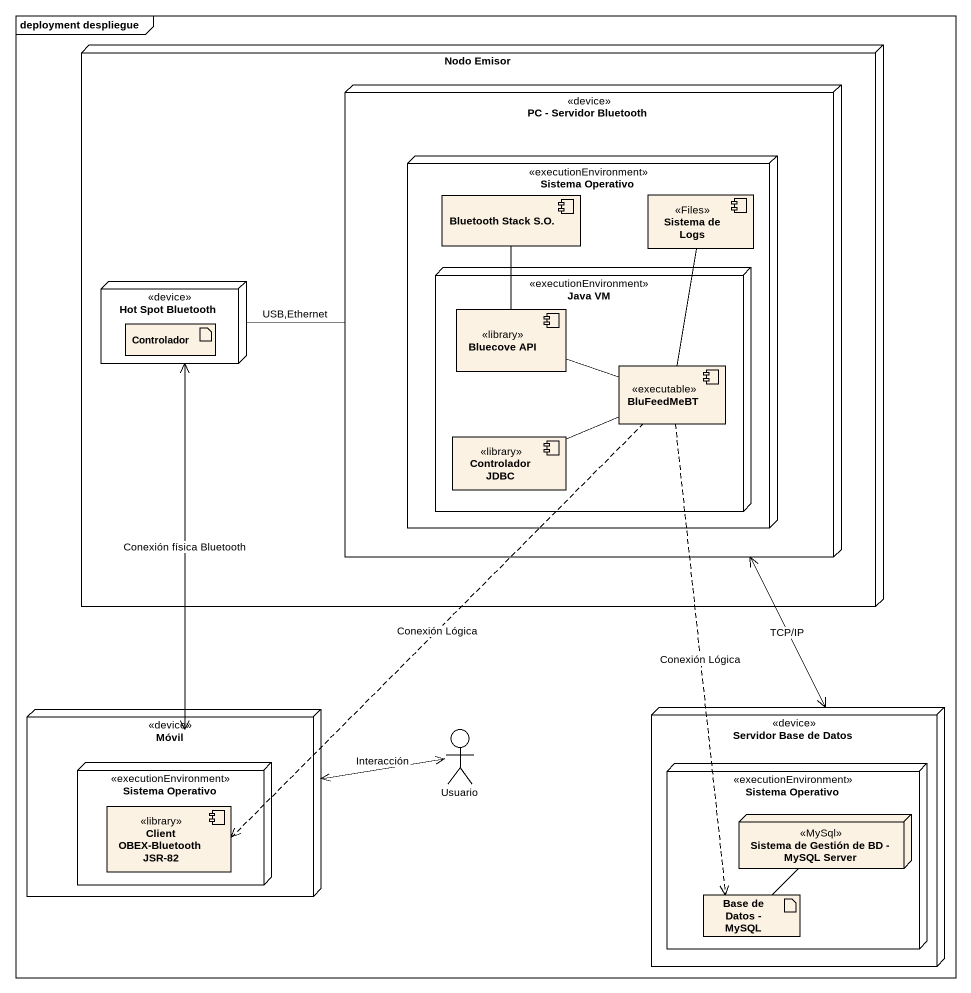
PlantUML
@startuml
mainframe deployment despliegue
node "Nodo Emisor" as Nodo_Emisor {
  node "PC - Servidor Bluetooth" as PC_Servidor_Bluetooth <<device>> {
    node "Sistema Operativo" as Sistema_Operativo <<executionEnvironment>> {
      component "Bluetooth Stack S.O." as Bluetooth_Stack_S_O
      component "Sistema de Logs" as Sistema_de_Logs <<Files>>
      node "Java VM" as Java_VM <<executionEnvironment>> {
        component "Bluecove API" as Bluecove_API <<library>>
        component BluFeedMeBT <<executable>>
        component "Controlador JDBC" as Controlador_JDBC <<library>>
      }
    }
  }
  node "Hot Spot Bluetooth" as Hot_Spot_Bluetooth <<device>> {
    artifact Controlador
  }
}
node Móvil <<device>> {
  node "Sistema Operativo" as Sistema_Operativo_2 <<executionEnvironment>> {
    component "Client OBEX-Bluetooth JSR-82" as Client_OBEX_Bluetooth_JSR_82 <<library>>
  }
}
node "Servidor Base de Datos" as Servidor_Base_de_Datos <<device>> {
  node "Sistema Operativo" as Sistema_Operativo_3 <<executionEnvironment>> {
    node "Sistema de Gestión de BD - MySQL Server" as Sistema_de_Gestión_de_BD <<MySql>>
    artifact "Base de Datos - MySQL" as Base_de_Datos_MySQL
  }
}
actor Usuario
PC_Servidor_Bluetooth <--> Servidor_Base_de_Datos : TCP/IP
Sistema_de_Logs -- BluFeedMeBT
Hot_Spot_Bluetooth -right- PC_Servidor_Bluetooth : USB,Ethernet
Hot_Spot_Bluetooth <--> Móvil : Conexión física Bluetooth
Bluecove_API -up- Bluetooth_Stack_S_O
Bluecove_API -right- BluFeedMeBT
BluFeedMeBT -left- Controlador_JDBC
BluFeedMeBT ..> Client_OBEX_Bluetooth_JSR_82 : Conexión Lógica
BluFeedMeBT ..> Base_de_Datos_MySQL : Conexión Lógica
Móvil <-right-> Usuario : Interacción
Sistema_de_Gestión_de_BD -- Base_de_Datos_MySQL
@enduml
